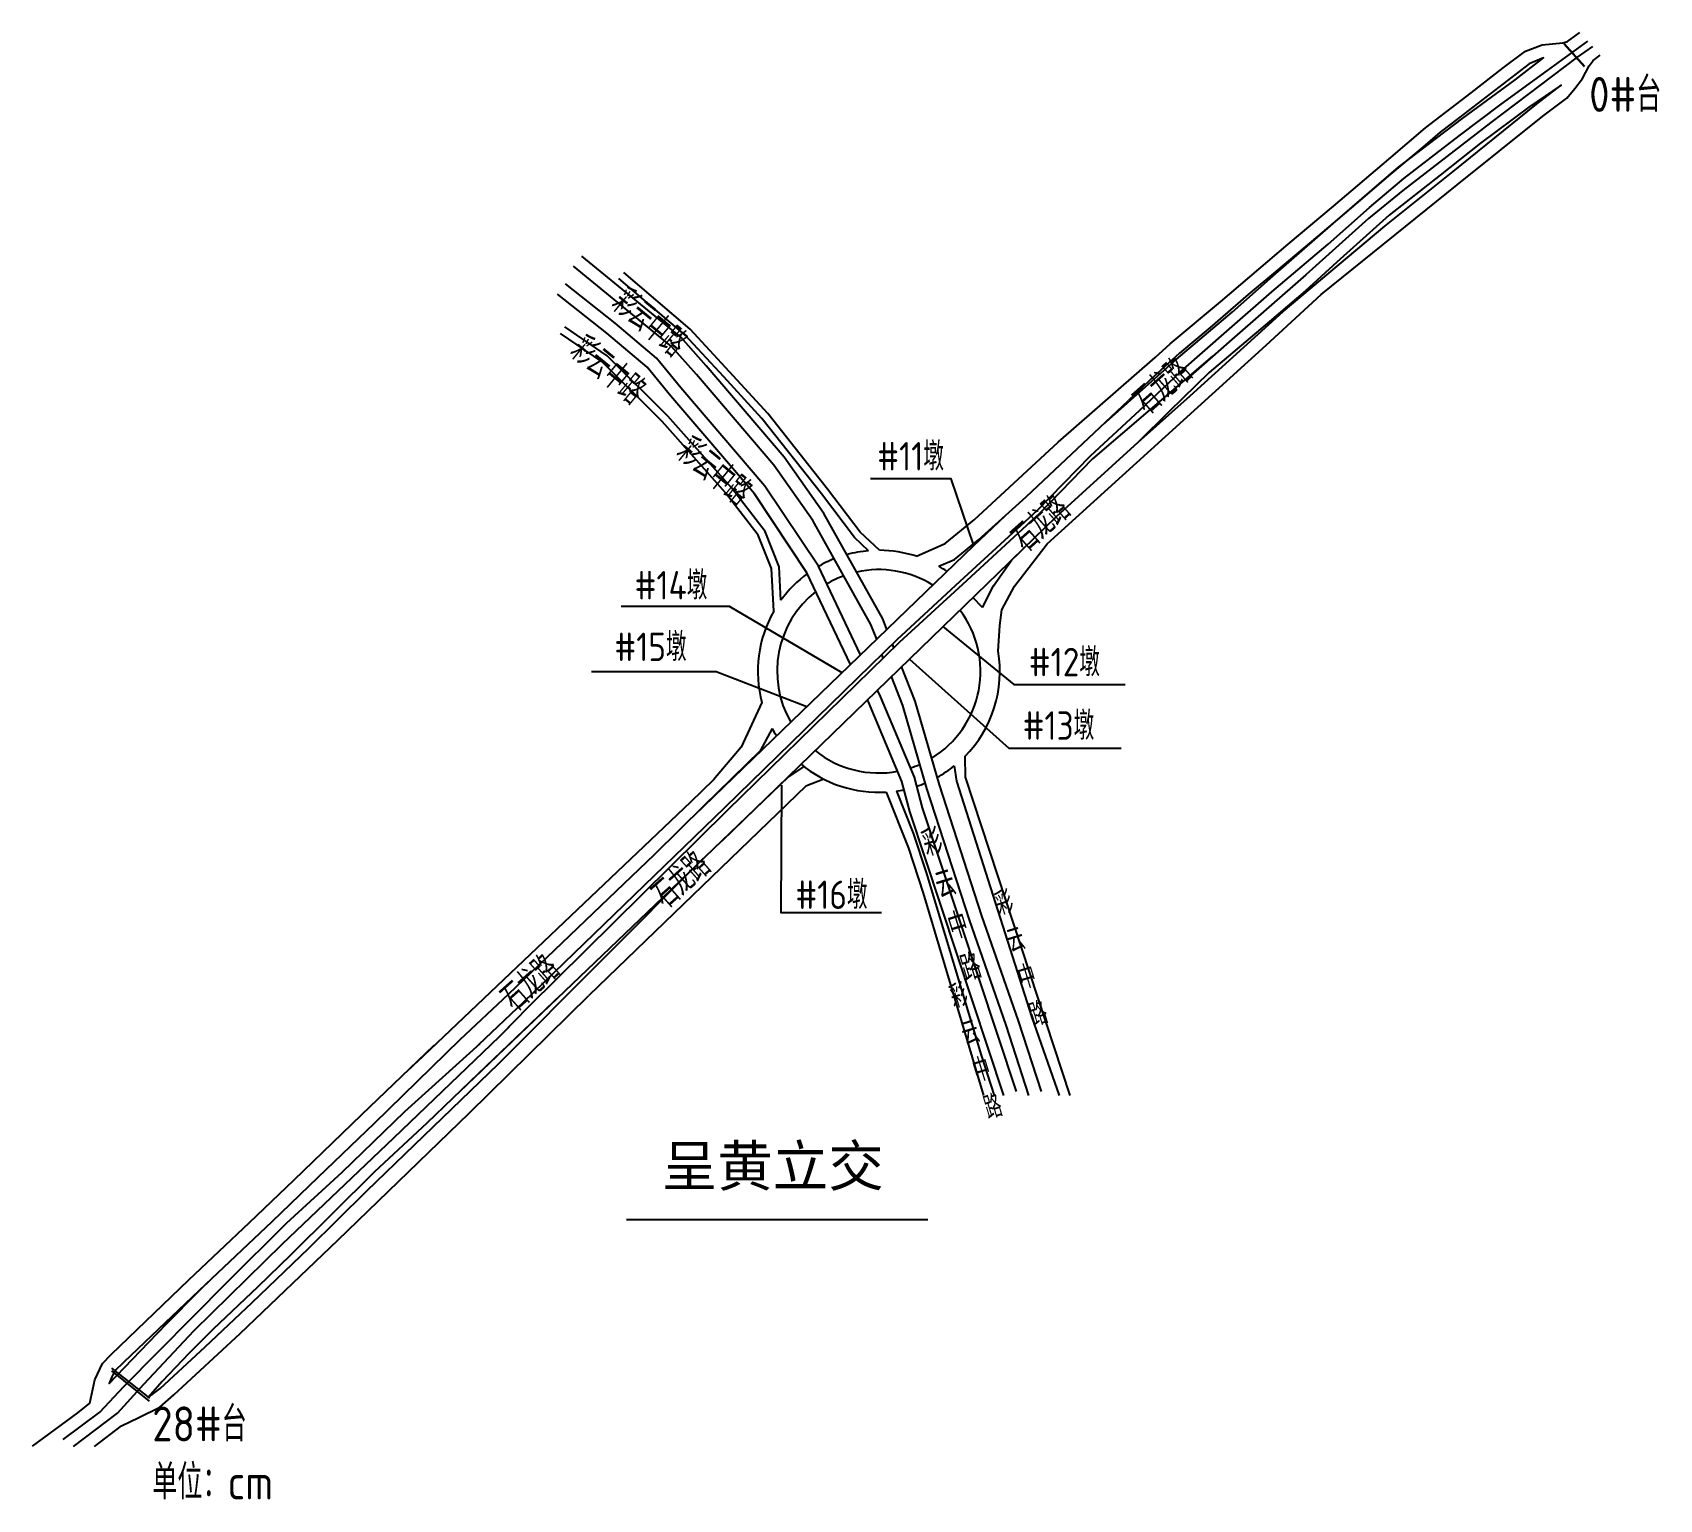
# Model space of a CAD drawing. Extents: x -60459 to 104780, y -18192 to 12827.
# Drawn here: x -60459 to -32479, y -18192 to 7047 of the extents above; entities that cross this region are included whole.
import ezdxf

# ---------------------------------------------------------------- set-up
doc = ezdxf.new("R2010")
doc.units = 0
doc.header["$LTSCALE"] = 1000
doc.header["$MEASUREMENT"] = 0
doc.layers.add('ht', color=3, linetype='Continuous')
doc.layers.add('wz', color=1, linetype='Continuous')
doc.styles.add('st', font='')
doc.styles.get("Standard").update_dxf_attribs({"font": 'gbenor.shx', "bigfont": 'gbcbig.shx'})
doc.styles.get('st').set_extended_font_data('SimSun')

msp = doc.modelspace()

# ---------------------------------------------------------------- linework, layer by layer
at = {"layer": 'ht', "color": 0}
for points in [[(-41153.1, 1456.6), (-40896.4, 1693.3), (-40027.8, 2416.6), (-38862.3, 3407.6), (-38085.3, 4060.9), (-37135.1, 4866.1), (-36501, 5407.6), (-35717.2, 6011), (-35164.6, 6442.8), (-34784.4, 6724.4), (-34497.5, 6834.1), (-34139.7, 6869.5), (-34061.8, 6890.7), (-33847, 7047.5)], [(-41422.1, 543.2), (-40708.7, 1213.1), (-39920.3, 1909.7), (-39146.9, 2587.2), (-38176.2, 3407.1), (-37466.7, 4034.8), (-36875, 4535.3), (-35926, 5272.7), (-35199.1, 5815), (-34405.7, 6396.1), (-33713.6, 6898.9)], [(-33630.9, 6806.7), (-33892.9, 6621.5), (-35378.2, 5497.9), (-36891.7, 4329.8), (-37480.5, 3847.5), (-38558.5, 2880), (-39880.6, 1728.1), (-40596.7, 1097.4), (-40238.6, 1412.8)], [(-33768.2, 6456.9), (-34118.5, 6847.1)], [(-33760.1, 6464.2), (-34110.4, 6854.4)], [(-42048.9, 302.1), (-40789.8, 1423.2), (-39827.2, 2236.3), (-39123.3, 2859.5), (-38090.9, 3759.6), (-36968.4, 4732.3), (-36459, 5120.3), (-35859.6, 5576.3), (-34959.3, 6236.1), (-34474.9, 6612.1), (-34718.8, 6507.7), (-35468, 5936.7), (-36061.7, 5478.5), (-36253.3, 5335.8), (-36546, 5074.7), (-37138.3, 4583.8), (-37829.2, 3993.6), (-38355.3, 3544.5), (-39077.6, 2937), (-39551.4, 2540.1), (-40207.1, 1971.2), (-40733.3, 1532.6), (-41249.8, 1061), (-41608.7, 716.4)], [(-40173.6, 823.7), (-39245.1, 1666), (-38295.6, 2542.9), (-35960, 4429.5), (-34487.5, 5608.4), (-34074.7, 5917.7), (-33935.3, 6082.7), (-33801.2, 6258.1), (-33687.6, 6474.6), (-33620.5, 6567.4), (-33496.7, 6657.2)], [(-40548.6, 794.3), (-38953.6, 2246.3), (-37199.5, 3717.4), (-36029.5, 4655.7), (-34594.8, 5813.1), (-34169.8, 6143.4), (-34725.9, 5760.7), (-35554.9, 5142.1), (-36248.9, 4593.4), (-37130.4, 3906.7), (-38028.9, 3097.3), (-38569.3, 2604.5), (-39188.4, 2075.1), (-40223.6, 1196.9), (-40910.9, 525.9), (-41446.7, 0.1)], [(-45765.5, -3221.3), (-45836, -3042), (-46848.9, -1228.3), (-47532.9, -256.5), (-48872.3, 1310.3), (-49312.4, 1807.4), (-51013.5, 3199.8)], [(-45940.8, -3390.7), (-46039.9, -3138.5), (-47039.7, -1348.3), (-47710.8, -394.7), (-49042.1, 1162.6), (-49468.9, 1644.7), (-51156, 3025.7)], [(-46081.9, -1869), (-46323.6, -1640.1), (-46892.7, -890), (-47915.6, 406.4), (-48571.1, 1121.8), (-49243.1, 1848.3), (-50377.8, 2816.9)], [(-45895.6, -1861.5), (-46223.9, -1550.7), (-46787.1, -808.3), (-47813.9, 492.9), (-48472.9, 1212.2), (-49150.4, 1944.7), (-50291.1, 2918.4)], [(-46389.2, -3824.2), (-47140.5, -2246.7), (-48044.6, -891.7), (-49483.3, 792.6), (-49887.6, 1287.5), (-50582.3, 1873.5), (-51430.7, 2547.6)], [(-46218.5, -3659.2), (-46944.3, -2135.3), (-47864.8, -755.7), (-49310.6, 936.9), (-49726.5, 1446.1), (-50439.7, 2047.6), (-51290.7, 2723.8)], [(-47588.6, -2718.7), (-47620.2, -2146.4), (-47861, -1536.5), (-48439.2, -788.6), (-49531.2, 446.3), (-50579.4, 1487), (-51305.3, 1981.9)], [(-47711.8, -2909.1), (-47752.3, -2175.3), (-47978.2, -1603.2), (-48542.1, -873.7), (-49628.3, 354.6), (-50664.7, 1383.6), (-51380.5, 1871.6)], [(-40165.6, 1477.1), (-42227.2, -287.2), (-43139.1, -1229.2), (-44464.7, -2447), (-45552.7, -3446.6), (-48515.8, -6340.4), (-51927.6, -9715.2), (-52406.3, -10205.3)], [(-45259, -1964.2), (-44766.3, -1741.3), (-44264.3, -1334.2), (-42821.7, 0.6), (-41153.1, 1456.6), (-41153.4, 1457)], [(-44872.8, -2135.3), (-44605.1, -2020.5), (-44187.8, -1683.9), (-43371, -942.3), (-41608.7, 716.4)], [(-43852.3, -3596.5), (-43824.6, -3153.1), (-43787.7, -2883.9), (-43571.5, -2479.4), (-43010.2, -1748.6), (-40173.6, 823.7), (-40173.6, 823.7)], [(-41446.7, 0.1), (-40548.6, 794.3)], [(-41422.1, 543.2), (-42272.5, -239.8), (-43184.8, -1182.2), (-44509, -2398.8), (-45597.7, -3399), (-48561.4, -6293.4), (-52015.8, -9635.5), (-52788.9, -10372.1)], [(-44124.1, -2845.9), (-43933.2, -2473.8), (-43616.7, -2022.6), (-42848.5, -1278.5), (-41446.7, 0.1)], [(-49082.6, -6426.7), (-47892.8, -5277.7), (-44272.9, -1778.4), (-43732.2, -1270.2)], [(-43476.1, -1886.4), (-48607.1, -6864)], [(-47577, -2703), (-47577, -2703)], [(-44124.1, -2845.9), (-44289.4, -2675.5)], [(-45649.2, -3540.8), (-45669.3, -3468.9)], [(-45831.6, -3718.9), (-45854.5, -3649.8)], [(-43109.1, -11173.2), (-43502.5, -9959.2), (-44130.8, -8148.2), (-44863.3, -5894.9), (-45279, -4459.7), (-45513.5, -3862.9)], [(-43323.2, -11242.6), (-43715.9, -10030.8), (-44344.2, -8219.9), (-45078.5, -5961), (-45492.2, -4532.3), (-45688.5, -4032.8)], [(-43753.4, -11242.6), (-45371.3, -6357.6), (-45506.6, -5838.9), (-46081.9, -4469.5), (-46099.9, -4431.8)], [(-43539.7, -11171.8), (-45155.3, -6293.7), (-45292.9, -5766.5), (-45876.5, -4377.5), (-45929.4, -4266.4)], [(-47916.4, -4480), (-48274.3, -5249.1), (-48745.5, -5813.1), (-49144.4, -6194.7), (-53852.2, -10665.8)], [(-47739.4, -4927.6), (-47945.1, -5310.5), (-48911.7, -6259), (-49763.1, -7094.5), (-52279.2, -9502.3)], [(-47192.6, -5579), (-47457.6, -5759.9), (-49756.5, -7968.2), (-53118.3, -11178.8)], [(-44606.9, -5570.8), (-44569.6, -5833.1), (-43274.2, -9897.9), (-42803.6, -11242.6)], [(-44424.9, -5407.2), (-44417.2, -5764.3), (-42621.5, -11242.6)], [(-46852.4, -5796.9), (-47157.9, -5919.3), (-50892.5, -9522.5)], [(-45776.9, -6021.1), (-45395, -6985.9), (-45144.7, -7761.8), (-44102.6, -11242.6)], [(-45603.6, -6003.1), (-45314.9, -6725.4), (-45091.2, -7404.5), (-44144.9, -10544.8), (-43919.2, -11242.6)], [(-51379, -9517.7), (-52015.4, -10125.5), (-52795.9, -10867.7), (-53676.6, -11717.5), (-54579.3, -12555.3), (-56023.9, -13991.1), (-56582.9, -14531.3), (-57358.5, -15265.8), (-57770.8, -15682.4), (-58230.4, -16161.3), (-58473.2, -16436), (-58262.5, -16280.4), (-57488.1, -15566.2), (-56685, -14804.1), (-55709.1, -13870.2), (-54708.6, -12882.5), (-53893, -12090.5), (-52448.2, -10695.3), (-48921.2, -7158.7)], [(-52281, -9504.1), (-53109.1, -10286.3), (-54583.9, -11724.8), (-55554.7, -12653.1), (-56345.4, -13413), (-57487.1, -14494.4), (-58528.7, -15486.4), (-58893.3, -15833.7), (-59042.1, -15980.4), (-59097.4, -16083.4), (-59139.4, -16193.9), (-58876.1, -15921.4), (-58460.3, -15484.9), (-58147.5, -15162.8), (-57603.1, -14616.3), (-57347.5, -14362.9)], [(-59392.6, -17280.7), (-58928.4, -16922.6), (-58630.3, -16783.4), (-58268, -16602.4), (-58027.8, -16389.9), (-56888.1, -15337.5), (-55207.2, -13732.5), (-52951.5, -11548.2), (-50892.5, -9522.5)], [(-59755.3, -17280.7), (-58996.2, -16707.5), (-58547.9, -16209.1), (-57679.4, -15282.7), (-56161.2, -13794.7), (-54244, -11972), (-52427.5, -10227.1), (-52080.9, -9870.2)], [(-59934.1, -17163), (-59299.3, -16691.7), (-58888.7, -16246.6), (-57104.7, -14447.4), (-56090.3, -13441), (-55132.8, -12558.9), (-54057.1, -11515.4), (-52758.2, -10344.4)], [(-60459.3, -17275.7), (-59677.8, -16698.9), (-59476.5, -16533.3), (-59387.2, -16132.9), (-59257, -15854.8), (-59109, -15695.1), (-57770.1, -14415.5), (-56730.1, -13428.2), (-55966.3, -12700.6), (-54795.8, -11568.8), (-53557.5, -10383.7), (-53972.7, -10781.2)], [(-50241.9, -13373.9), (-45059.4, -13373.9)], [(-59101.9, -15931.5), (-58449.4, -16451.4)], [(-59103.3, -15980.4), (-58450.8, -16500.3)]]:
    msp.add_lwpolyline(points, dxfattribs=at)
for radius, start, end in [(2081.8, 94.87405, 105.2948), (2081.8, 71.92168, 89.74178), (2081.8, 111.60246, 119.89958), (1749.5, 57.992, 102.58775), (2081.8, 55.72889, 60.27808), (2081.8, 126.15118, 143.97146), (1749.5, 110.15197, 120.74401), (1749.5, 128.21198, 210.06723), (2081.8, 150.21536, 194.94252), (1749.5, 301.31535, 37.07287), (2081.8, 315.31414, 9.58723), (2081.8, 208.21738, 212.33033), (1749.5, 231.18822, 280.68003), (2081.8, 230.05737, 273.52684), (1749.5, 288.13538, 293.79104), (2081.8, 298.85067, 308.57595), (2081.8, 288.25681, 292.56617), (2081.8, 278.32295, 282.05935)]:
    msp.add_arc((-45905, -3943.2), radius, start, end, dxfattribs=at)
at = {"layer": 'wz', "color": 0}
for points in [[(-44272.9, -1778.4), (-44662.1, -630.3), (-46046.4, -630.3)], [(-46536.7, -3966.8), (-48472.7, -2828.4), (-50335.5, -2828.4)], [(-44804, -3174.7), (-43583.2, -4167.4), (-41666.6, -4167.4)], [(-45379.6, -3733.1), (-43671.1, -5265.4), (-41736.9, -5265.4)], [(-47144.1, -4553.9), (-48700.2, -3950.8), (-50847.4, -3950.8)], [(-47576.7, -5900.4), (-47591.2, -8095.8), (-45856.4, -8095.8)]]:
    msp.add_lwpolyline(points, dxfattribs=at)

# ---------------------------------------------------------------- texts
at = {"layer": 'ht', "color": 0, "char_height": 600, "attachment_point": 1}
for s, width, insert in [('\\A1;0#台', 1635.481, (-33688.2, 6282.2)), ('\\A1;28#台\\P单位：cm', 2826.935, (-58400.2, -16592.7))]:
    msp.add_mtext_dynamic_manual_height_columns(s, width=width, gutter_width=1750, heights=[0], dxfattribs=dict(at, insert=insert))
at = {"layer": 'ht', "color": 0, "attachment_point": 1}
for s, width, heights, insert, char_height, rotation in [('\\A1;彩云中路', 2054.697, [0], (-50234.6, 2697.6), 490, 320.69801), ('\\A1;彩云中路', 2063.557, [0], (-50948.2, 1877.1), 490, 320.69801), ('\\A1;石龙路', 1753.702, [0], (-41582.6, 798), 490, 41.61316), ('\\A1;彩云中路', 1704.066, [0], (-49122.3, 133.6), 490, 320.69801), ('\\A1;石龙路', 1580.576, [0], (-43676.9, -1567.3), 490, 41.61316), ('\\A1;彩\\P云\\P中\\P路', 320, [3278.1], (-45204, -6715.8), 450, 17.11401), ('\\A1;石龙路', 1849.998, [0], (-49863.3, -7698.1), 490, 41.61316), ('\\A1;彩\\P云\\P中\\P路', 320, [2902.3], (-43943.6, -7776.7), 400, 17.11401), ('\\A1;石龙路', 1771.513, [0], (-52459, -9472.6), 490, 41.61316), ('\\A1;彩\\P云\\P中\\P路', 320, [2646.8], (-44726, -9373.7), 400, 17.11401)]:
    msp.add_mtext_dynamic_manual_height_columns(s, width=width, gutter_width=1750, heights=heights, dxfattribs=dict(at, insert=insert, char_height=char_height, rotation=rotation))
at = {"layer": 'ht', "color": 0, "insert": (-49638.7, -12101.8), "char_height": 700, "attachment_point": 1, "style": 'st'}
msp.add_mtext_dynamic_manual_height_columns('呈黄立交', width=4244.264, gutter_width=1750, heights=[0], dxfattribs=at)
at = {"layer": 'wz', "color": 0, "char_height": 490, "attachment_point": 1}
for s, insert in [('#11墩', (-45931.6, 1.5)), ('#14墩', (-50104.9, -2218)), ('#15墩', (-50452.5, -3277.7)), ('#12墩', (-43325.2, -3539.7)), ('#13墩', (-43431, -4631.9)), ('#16墩', (-47339.4, -7542.5))]:
    msp.add_mtext_dynamic_manual_height_columns(s, width=1964.158, gutter_width=1750, heights=[0], dxfattribs=dict(at, insert=insert))

doc.saveas('drawing.dxf')
